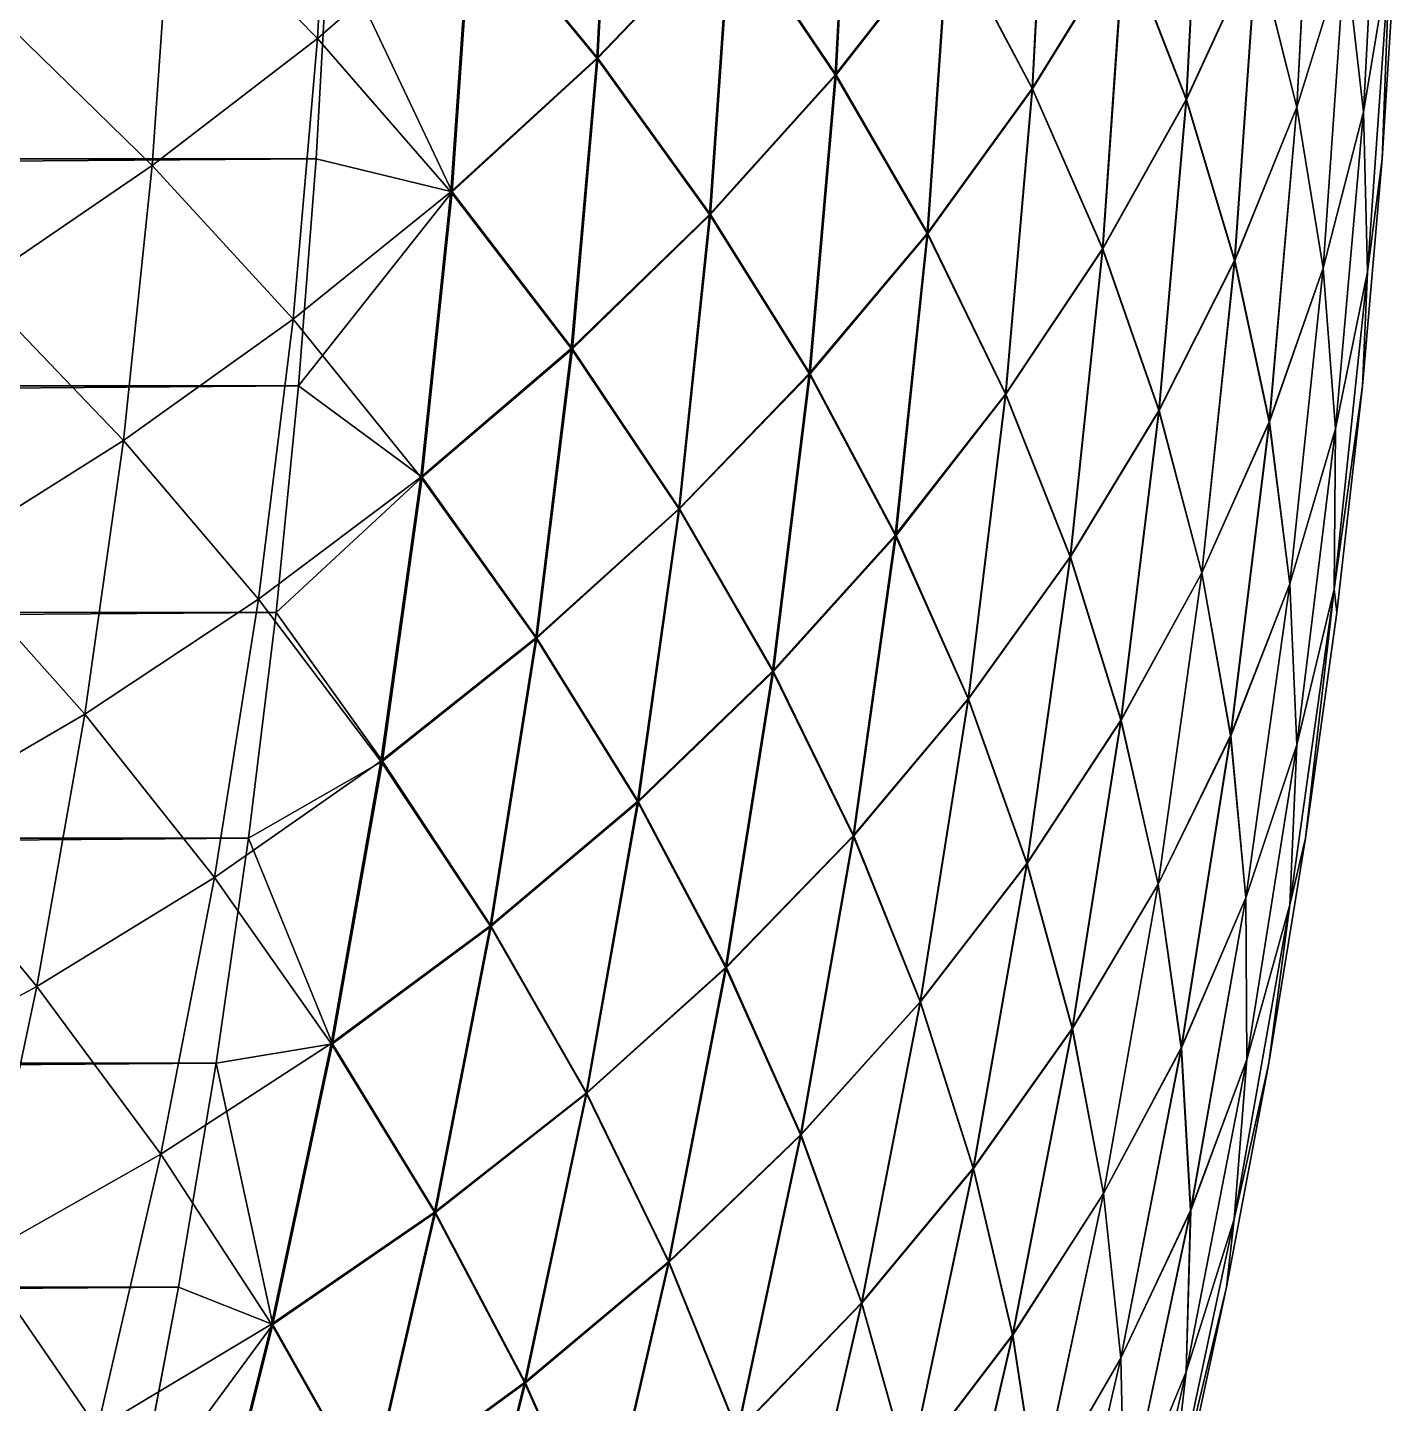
# Model space of a CAD drawing. Header units: millimetres. Extents: x -3250 to 5350, y -3250 to 3250.
# Drawn here: x 5229.3 to 5349, y -168.7 to -48.3 of the extents above; entities that cross this region are included whole.
import ezdxf

# ---------------------------------------------------------------- set-up
doc = ezdxf.new("R2010")
doc.units = ezdxf.units.MM
doc.header["$MEASUREMENT"] = 0
doc.layers.add('MESH_3D', color=2, linetype='CONTINUOUS')

msp = doc.modelspace()

# ---------------------------------------------------------------- linework, layer by layer
at = {"layer": 'MESH_3D'}
for points in [[(5241.87, -36.26, 25900), (5254.64, -49.27, 25875.58), (5255.93, -24.65, 25875.58)], [(5255.93, -24.65, 25875.58), (5254.64, -49.27, 25875.58), (5268.05, -37.63, 25850.7)], [(5268.05, -37.63, 25850.7), (5279.06, -50.98, 25825.39), (5280.39, -25.51, 25825.39)], [(5280.49, -25.51, 5674.84), (5279.16, -50.99, 5674.84), (5268.17, -37.64, 5649.54)], [(5280.39, -25.51, 25825.39), (5279.06, -50.98, 25825.39), (5290.73, -38.82, 25799.69)], [(5290.81, -38.82, 5700.52), (5279.16, -50.99, 5674.84), (5280.49, -25.51, 5674.84)], [(5290.73, -38.82, 25799.69), (5299.92, -52.44, 25773.62), (5301.3, -26.24, 25773.62)], [(5301.37, -26.24, 5726.58), (5299.99, -52.44, 5726.58), (5290.81, -38.82, 5700.52)], [(5301.3, -26.24, 25773.62), (5299.92, -52.44, 25773.62), (5309.8, -39.82, 25747.21)], [(5309.86, -39.82, 5752.96), (5299.99, -52.44, 5726.58), (5301.37, -26.24, 5726.58)], [(5309.8, -39.82, 25747.21), (5317.14, -53.64, 25720.51), (5318.54, -26.84, 25720.51)], [(5318.59, -26.84, 5779.65), (5317.18, -53.65, 5779.65), (5309.86, -39.82, 5752.96)], [(5318.54, -26.84, 25720.51), (5317.14, -53.64, 25720.51), (5325.17, -40.63, 25693.54)], [(5325.21, -40.63, 5806.6), (5317.18, -53.65, 5779.65), (5318.59, -26.84, 5779.65)], [(5325.17, -40.63, 25693.54), (5330.61, -54.59, 25666.33), (5332.04, -27.31, 25666.33)], [(5332.07, -27.31, 5833.79), (5330.64, -54.59, 5833.79), (5325.21, -40.63, 5806.6)], [(5332.04, -27.31, 25666.33), (5330.61, -54.59, 25666.33), (5336.77, -41.23, 25638.92)], [(5336.78, -41.23, 5861.18), (5330.64, -54.59, 5833.79), (5332.07, -27.31, 5833.79)], [(5336.77, -41.23, 25638.92), (5340.28, -55.26, 25611.34), (5341.73, -27.65, 25611.34)], [(5341.74, -27.65, 5888.74), (5340.3, -55.26, 5888.74), (5336.78, -41.23, 5861.18)], [(5341.73, -27.65, 25611.34), (5340.28, -55.26, 25611.34), (5344.53, -41.64, 25583.62)], [(5344.53, -41.64, 5916.44), (5340.3, -55.26, 5888.74), (5341.74, -27.65, 5888.74)], [(5344.53, -41.64, 25583.62), (5346.11, -55.67, 25555.81), (5347.57, -27.85, 25555.81)], [(5347.57, -27.85, 5944.24), (5346.11, -55.67, 5944.24), (5344.53, -41.64, 5916.44)], [(5347.57, -27.85, 25555.81), (5346.11, -55.67, 25555.81), (5348.42, -41.84, 25527.92)], [(5348.42, -41.84, 5972.1), (5346.11, -55.67, 5944.24), (5347.57, -27.85, 5944.24)], [(5226.79, -47.33, 25923.94), (5240.18, -60.38, 25900), (5241.87, -36.26, 25900)], [(5241.87, -36.26, 25900), (5240.18, -60.38, 25900), (5254.64, -49.27, 25875.58)], [(5254.64, -49.27, 25875.58), (5266.3, -62.67, 25850.7), (5268.05, -37.63, 25850.7)], [(5268.17, -37.64, 5649.54), (5266.42, -62.68, 5649.54), (5255.61, -39.88, 5625.14)], [(5268.05, -37.63, 25850.7), (5266.3, -62.67, 25850.7), (5279.06, -50.98, 25825.39)], [(5279.16, -50.99, 5674.84), (5266.42, -62.68, 5649.54), (5268.17, -37.64, 5649.54)], [(2704.53, -59.54, 825.72), (2705.62, -39.71, 825.14), (5255.61, -39.88, 5625.14)], [(5279.06, -50.98, 25825.39), (5288.92, -64.65, 25799.69), (5290.73, -38.82, 25799.69)], [(5290.81, -38.82, 5700.52), (5289.01, -64.65, 5700.52), (5279.16, -50.99, 5674.84)], [(5290.73, -38.82, 25799.69), (5288.92, -64.65, 25799.69), (5299.92, -52.44, 25773.62)], [(5299.99, -52.44, 5726.58), (5289.01, -64.65, 5700.52), (5290.81, -38.82, 5700.52)], [(2704.53, -59.54, 825.72), (5255.61, -39.88, 5625.14), (5254.52, -59.78, 5625.73)], [(5266.42, -62.68, 5649.54), (5254.52, -59.78, 5625.73), (5255.61, -39.88, 5625.14)], [(5299.92, -52.44, 25773.62), (5307.95, -66.31, 25747.21), (5309.8, -39.82, 25747.21)], [(5309.86, -39.82, 5752.96), (5308.01, -66.32, 5752.96), (5299.99, -52.44, 5726.58)], [(5309.8, -39.82, 25747.21), (5307.95, -66.31, 25747.21), (5317.14, -53.64, 25720.51)], [(5317.18, -53.65, 5779.65), (5308.01, -66.32, 5752.96), (5309.86, -39.82, 5752.96)], [(5317.14, -53.64, 25720.51), (5323.28, -67.65, 25693.54), (5325.17, -40.63, 25693.54)], [(5325.21, -40.63, 5806.6), (5323.32, -67.66, 5806.6), (5317.18, -53.65, 5779.65)], [(5325.17, -40.63, 25693.54), (5323.28, -67.65, 25693.54), (5330.61, -54.59, 25666.33)], [(5330.64, -54.59, 5833.79), (5323.32, -67.66, 5806.6), (5325.21, -40.63, 5806.6)], [(5348.42, -41.84, 25527.92), (5347.76, -59.78, 25500), (5349.01, -39.88, 25500)], [(5349.01, -39.88, 25500), (5347.76, -59.78, 6000), (5349.01, -39.88, 6000)], [(5349.01, -39.88, 25500), (5347.76, -59.78, 25500), (5347.76, -59.78, 6000)], [(5348.42, -41.84, 5972.1), (5349.01, -39.88, 6000), (5347.76, -59.78, 6000)], [(5330.61, -54.59, 25666.33), (5334.85, -68.67, 25638.92), (5336.77, -41.23, 25638.92)], [(5336.78, -41.23, 5861.18), (5334.87, -68.67, 5861.18), (5330.64, -54.59, 5833.79)], [(5336.77, -41.23, 25638.92), (5334.85, -68.67, 25638.92), (5340.28, -55.26, 25611.34)], [(5340.3, -55.26, 5888.74), (5334.87, -68.67, 5861.18), (5336.78, -41.23, 5861.18)], [(5340.28, -55.26, 25611.34), (5342.59, -69.34, 25583.62), (5344.53, -41.64, 25583.62)], [(5344.53, -41.64, 5916.44), (5342.6, -69.34, 5916.44), (5340.3, -55.26, 5888.74)], [(5344.53, -41.64, 25583.62), (5342.59, -69.34, 25583.62), (5346.11, -55.67, 25555.81)], [(5346.11, -55.67, 5944.24), (5342.6, -69.34, 5916.44), (5344.53, -41.64, 5916.44)], [(5346.11, -55.67, 25555.81), (5346.47, -69.68, 25527.92), (5348.42, -41.84, 25527.92)], [(5348.42, -41.84, 5972.1), (5346.47, -69.68, 5972.1), (5346.11, -55.67, 5944.24)], [(5348.42, -41.84, 25527.92), (5346.47, -69.68, 25527.92), (5347.76, -59.78, 25500)], [(5348.42, -41.84, 5972.1), (5347.76, -59.78, 6000), (5346.47, -69.68, 5972.1)], [(5226.79, -47.33, 25923.94), (5224.72, -70.92, 25923.94), (5240.18, -60.38, 25900)], [(5240.18, -60.38, 25900), (5252.49, -73.83, 25875.58), (5254.64, -49.27, 25875.58)], [(5254.64, -49.27, 25875.58), (5252.49, -73.83, 25875.58), (5266.3, -62.67, 25850.7)], [(5266.3, -62.67, 25850.7), (5276.83, -76.39, 25825.39), (5279.06, -50.98, 25825.39)], [(5279.16, -50.99, 5674.84), (5276.93, -76.4, 5674.84), (5266.42, -62.68, 5649.54)], [(5279.06, -50.98, 25825.39), (5276.83, -76.39, 25825.39), (5288.92, -64.65, 25799.69)], [(5289.01, -64.65, 5700.52), (5276.93, -76.4, 5674.84), (5279.16, -50.99, 5674.84)], [(5288.92, -64.65, 25799.69), (5297.64, -78.58, 25773.62), (5299.92, -52.44, 25773.62)], [(5299.99, -52.44, 5726.58), (5297.71, -78.59, 5726.58), (5289.01, -64.65, 5700.52)], [(5299.92, -52.44, 25773.62), (5297.64, -78.58, 25773.62), (5307.95, -66.31, 25747.21)], [(5308.01, -66.32, 5752.96), (5297.71, -78.59, 5726.58), (5299.99, -52.44, 5726.58)], [(5307.95, -66.31, 25747.21), (5314.8, -80.38, 25720.51), (5317.14, -53.64, 25720.51)], [(5317.18, -53.65, 5779.65), (5314.84, -80.39, 5779.65), (5308.01, -66.32, 5752.96)], [(5317.14, -53.64, 25720.51), (5314.8, -80.38, 25720.51), (5323.28, -67.65, 25693.54)], [(5323.32, -67.66, 5806.6), (5314.84, -80.39, 5779.65), (5317.18, -53.65, 5779.65)], [(5323.28, -67.65, 25693.54), (5328.23, -81.8, 25666.33), (5330.61, -54.59, 25666.33)], [(5330.64, -54.59, 5833.79), (5328.26, -81.8, 5833.79), (5323.32, -67.66, 5806.6)], [(5330.61, -54.59, 25666.33), (5328.23, -81.8, 25666.33), (5334.85, -68.67, 25638.92)], [(5334.87, -68.67, 5861.18), (5328.26, -81.8, 5833.79), (5330.64, -54.59, 5833.79)], [(5334.85, -68.67, 25638.92), (5337.87, -82.81, 25611.34), (5340.28, -55.26, 25611.34)], [(5340.3, -55.26, 5888.74), (5337.89, -82.81, 5888.74), (5334.87, -68.67, 5861.18)], [(5340.28, -55.26, 25611.34), (5337.87, -82.81, 25611.34), (5342.59, -69.34, 25583.62)], [(5342.6, -69.34, 5916.44), (5337.89, -82.81, 5888.74), (5340.3, -55.26, 5888.74)], [(5342.59, -69.34, 25583.62), (5343.68, -83.42, 25555.81), (5346.11, -55.67, 25555.81)], [(5346.11, -55.67, 5944.24), (5343.68, -83.42, 5944.24), (5342.6, -69.34, 5916.44)], [(5346.11, -55.67, 25555.81), (5343.68, -83.42, 25555.81), (5346.47, -69.68, 25527.92)], [(5346.47, -69.68, 5972.1), (5343.68, -83.42, 5944.24), (5346.11, -55.67, 5944.24)], [(2703.01, -79.33, 826.53), (2704.53, -59.54, 825.72), (5254.52, -59.78, 5625.73)], [(2703.01, -79.33, 826.53), (5254.52, -59.78, 5625.73), (5252.98, -79.65, 5626.54)], [(5266.42, -62.68, 5649.54), (5252.98, -79.65, 5626.54), (5254.52, -59.78, 5625.73)], [(5346.47, -69.68, 25527.92), (5346.02, -79.65, 25500), (5347.76, -59.78, 25500)], [(5347.76, -59.78, 25500), (5346.02, -79.65, 25500), (5346.02, -79.65, 6000)], [(5347.76, -59.78, 25500), (5346.02, -79.65, 6000), (5347.76, -59.78, 6000)], [(5346.47, -69.68, 5972.1), (5347.76, -59.78, 6000), (5346.02, -79.65, 6000)], [(5224.72, -70.92, 25923.94), (5237.66, -84.43, 25900), (5240.18, -60.38, 25900)], [(5240.18, -60.38, 25900), (5237.66, -84.43, 25900), (5252.49, -73.83, 25875.58)], [(5252.49, -73.83, 25875.58), (5263.68, -87.63, 25850.7), (5266.3, -62.67, 25850.7)], [(5266.42, -62.68, 5649.54), (5263.79, -87.64, 5649.54), (5252.98, -79.65, 5626.54)], [(5266.3, -62.67, 25850.7), (5263.68, -87.63, 25850.7), (5276.83, -76.39, 25825.39)], [(5276.93, -76.4, 5674.84), (5263.79, -87.64, 5649.54), (5266.42, -62.68, 5649.54)], [(5276.83, -76.39, 25825.39), (5286.22, -90.4, 25799.69), (5288.92, -64.65, 25799.69)], [(5289.01, -64.65, 5700.52), (5286.3, -90.41, 5700.52), (5276.93, -76.4, 5674.84)], [(5288.92, -64.65, 25799.69), (5286.22, -90.4, 25799.69), (5297.64, -78.58, 25773.62)], [(5297.71, -78.59, 5726.58), (5286.3, -90.41, 5700.52), (5289.01, -64.65, 5700.52)], [(5297.64, -78.58, 25773.62), (5305.17, -92.72, 25747.21), (5307.95, -66.31, 25747.21)], [(5308.01, -66.32, 5752.96), (5305.23, -92.73, 5752.96), (5297.71, -78.59, 5726.58)], [(5307.95, -66.31, 25747.21), (5305.17, -92.72, 25747.21), (5314.8, -80.38, 25720.51)], [(5314.84, -80.39, 5779.65), (5305.23, -92.73, 5752.96), (5308.01, -66.32, 5752.96)], [(5314.8, -80.38, 25720.51), (5320.45, -94.6, 25693.54), (5323.28, -67.65, 25693.54)], [(5323.32, -67.66, 5806.6), (5320.49, -94.6, 5806.6), (5314.84, -80.39, 5779.65)], [(5323.28, -67.65, 25693.54), (5320.45, -94.6, 25693.54), (5328.23, -81.8, 25666.33)], [(5328.26, -81.8, 5833.79), (5320.49, -94.6, 5806.6), (5323.32, -67.66, 5806.6)], [(5328.23, -81.8, 25666.33), (5331.97, -96.01, 25638.92), (5334.85, -68.67, 25638.92)], [(5334.87, -68.67, 5861.18), (5331.99, -96.02, 5861.18), (5328.26, -81.8, 5833.79)], [(5334.85, -68.67, 25638.92), (5331.97, -96.01, 25638.92), (5337.87, -82.81, 25611.34)], [(5337.89, -82.81, 5888.74), (5331.99, -96.02, 5861.18), (5334.87, -68.67, 5861.18)], [(5337.87, -82.81, 25611.34), (5339.69, -96.96, 25583.62), (5342.59, -69.34, 25583.62)], [(5342.6, -69.34, 5916.44), (5339.69, -96.96, 5916.44), (5337.89, -82.81, 5888.74)], [(5342.59, -69.34, 25583.62), (5339.69, -96.96, 25583.62), (5343.68, -83.42, 25555.81)], [(5343.68, -83.42, 5944.24), (5339.69, -96.96, 5916.44), (5342.6, -69.34, 5916.44)], [(5346.47, -69.68, 25527.92), (5343.55, -97.44, 25527.92), (5346.02, -79.65, 25500)], [(5343.68, -83.42, 25555.81), (5343.55, -97.44, 25527.92), (5346.47, -69.68, 25527.92)], [(5346.47, -69.68, 5972.1), (5346.02, -79.65, 6000), (5343.55, -97.44, 5972.1)], [(5346.47, -69.68, 5972.1), (5343.55, -97.44, 5972.1), (5343.68, -83.42, 5944.24)], [(5224.72, -70.92, 25923.94), (5221.84, -94.42, 25923.94), (5237.66, -84.43, 25900)], [(5237.66, -84.43, 25900), (5249.48, -98.31, 25875.58), (5252.49, -73.83, 25875.58)], [(5252.49, -73.83, 25875.58), (5249.48, -98.31, 25875.58), (5263.68, -87.63, 25850.7)], [(5263.68, -87.63, 25850.7), (5273.72, -101.71, 25825.39), (5276.83, -76.39, 25825.39)], [(5276.93, -76.4, 5674.84), (5273.82, -101.73, 5674.84), (5263.79, -87.64, 5649.54)], [(5276.83, -76.39, 25825.39), (5273.72, -101.71, 25825.39), (5286.22, -90.4, 25799.69)], [(5286.3, -90.41, 5700.52), (5273.82, -101.73, 5674.84), (5276.93, -76.4, 5674.84)], [(2701.05, -99.07, 827.56), (2703.01, -79.33, 826.53), (5252.98, -79.65, 5626.54)], [(5286.22, -90.4, 25799.69), (5294.44, -104.62, 25773.62), (5297.64, -78.58, 25773.62)], [(5297.71, -78.59, 5726.58), (5294.51, -104.63, 5726.58), (5286.3, -90.41, 5700.52)], [(5297.64, -78.58, 25773.62), (5294.44, -104.62, 25773.62), (5305.17, -92.72, 25747.21)], [(5305.23, -92.73, 5752.96), (5294.51, -104.63, 5726.58), (5297.71, -78.59, 5726.58)], [(2701.05, -99.07, 827.56), (5252.98, -79.65, 5626.54), (5251.01, -99.47, 5627.59)], [(5263.79, -87.64, 5649.54), (5251.01, -99.47, 5627.59), (5252.98, -79.65, 5626.54)], [(5305.17, -92.72, 25747.21), (5311.53, -107.03, 25720.51), (5314.8, -80.38, 25720.51)], [(5314.84, -80.39, 5779.65), (5311.57, -107.03, 5779.65), (5305.23, -92.73, 5752.96)], [(5314.8, -80.38, 25720.51), (5311.53, -107.03, 25720.51), (5320.45, -94.6, 25693.54)], [(5320.49, -94.6, 5806.6), (5311.57, -107.03, 5779.65), (5314.84, -80.39, 5779.65)], [(5343.55, -97.44, 25527.92), (5343.79, -99.47, 25500), (5346.02, -79.65, 25500)], [(5343.55, -97.44, 5972.1), (5346.02, -79.65, 6000), (5343.79, -99.47, 6000)], [(5346.02, -79.65, 25500), (5343.79, -99.47, 25500), (5343.79, -99.47, 6000)], [(5346.02, -79.65, 25500), (5343.79, -99.47, 6000), (5346.02, -79.65, 6000)], [(5320.45, -94.6, 25693.54), (5324.9, -108.91, 25666.33), (5328.23, -81.8, 25666.33)], [(5328.26, -81.8, 5833.79), (5324.93, -108.91, 5833.79), (5320.49, -94.6, 5806.6)], [(5328.23, -81.8, 25666.33), (5324.9, -108.91, 25666.33), (5331.97, -96.01, 25638.92)], [(5331.99, -96.02, 5861.18), (5324.93, -108.91, 5833.79), (5328.26, -81.8, 5833.79)], [(5331.97, -96.01, 25638.92), (5334.5, -110.25, 25611.34), (5337.87, -82.81, 25611.34)], [(5337.89, -82.81, 5888.74), (5334.52, -110.26, 5888.74), (5331.99, -96.02, 5861.18)], [(5337.87, -82.81, 25611.34), (5334.5, -110.25, 25611.34), (5339.69, -96.96, 25583.62)], [(5339.69, -96.96, 5916.44), (5334.52, -110.26, 5888.74), (5337.89, -82.81, 5888.74)], [(5339.69, -96.96, 25583.62), (5340.28, -111.07, 25555.81), (5343.68, -83.42, 25555.81)], [(5343.68, -83.42, 5944.24), (5340.29, -111.07, 5944.24), (5339.69, -96.96, 5916.44)], [(5343.68, -83.42, 25555.81), (5340.28, -111.07, 25555.81), (5343.55, -97.44, 25527.92)], [(5343.55, -97.44, 5972.1), (5340.29, -111.07, 5944.24), (5343.68, -83.42, 5944.24)], [(5221.84, -94.42, 25923.94), (5234.29, -108.38, 25900), (5237.66, -84.43, 25900)], [(5237.66, -84.43, 25900), (5234.29, -108.38, 25900), (5249.48, -98.31, 25875.58)], [(5249.48, -98.31, 25875.58), (5260.18, -112.48, 25850.7), (5263.68, -87.63, 25850.7)], [(5263.79, -87.64, 5649.54), (5260.3, -112.5, 5649.54), (5251.01, -99.47, 5627.59)], [(5263.68, -87.63, 25850.7), (5260.18, -112.48, 25850.7), (5273.72, -101.71, 25825.39)], [(5273.82, -101.73, 5674.84), (5260.3, -112.5, 5649.54), (5263.79, -87.64, 5649.54)], [(5273.72, -101.71, 25825.39), (5282.61, -116.03, 25799.69), (5286.22, -90.4, 25799.69)], [(5286.3, -90.41, 5700.52), (5282.7, -116.05, 5700.52), (5273.82, -101.73, 5674.84)], [(5286.22, -90.4, 25799.69), (5282.61, -116.03, 25799.69), (5294.44, -104.62, 25773.62)], [(5294.51, -104.63, 5726.58), (5282.7, -116.05, 5700.52), (5286.3, -90.41, 5700.52)], [(5294.44, -104.62, 25773.62), (5301.48, -119.02, 25747.21), (5305.17, -92.72, 25747.21)], [(5305.23, -92.73, 5752.96), (5301.53, -119.03, 5752.96), (5294.51, -104.63, 5726.58)], [(5305.17, -92.72, 25747.21), (5301.48, -119.02, 25747.21), (5311.53, -107.03, 25720.51)], [(5311.57, -107.03, 5779.65), (5301.53, -119.03, 5752.96), (5305.23, -92.73, 5752.96)], [(5221.84, -94.42, 25923.94), (5218.13, -117.81, 25923.94), (5234.29, -108.38, 25900)], [(5311.53, -107.03, 25720.51), (5316.68, -121.43, 25693.54), (5320.45, -94.6, 25693.54)], [(5320.49, -94.6, 5806.6), (5316.71, -121.44, 5806.6), (5311.57, -107.03, 5779.65)], [(5320.45, -94.6, 25693.54), (5316.68, -121.43, 25693.54), (5324.9, -108.91, 25666.33)], [(5324.93, -108.91, 5833.79), (5316.71, -121.44, 5806.6), (5320.49, -94.6, 5806.6)], [(5324.9, -108.91, 25666.33), (5328.15, -123.25, 25638.92), (5331.97, -96.01, 25638.92)], [(5331.99, -96.02, 5861.18), (5328.16, -123.25, 5861.18), (5324.93, -108.91, 5833.79)], [(5331.97, -96.01, 25638.92), (5328.15, -123.25, 25638.92), (5334.5, -110.25, 25611.34)], [(5334.52, -110.26, 5888.74), (5328.16, -123.25, 5861.18), (5331.99, -96.02, 5861.18)], [(5334.5, -110.25, 25611.34), (5335.82, -124.46, 25583.62), (5339.69, -96.96, 25583.62)], [(5339.69, -96.96, 5916.44), (5335.83, -124.46, 5916.44), (5334.52, -110.26, 5888.74)], [(5339.69, -96.96, 25583.62), (5335.82, -124.46, 25583.62), (5340.28, -111.07, 25555.81)], [(5340.29, -111.07, 5944.24), (5335.83, -124.46, 5916.44), (5339.69, -96.96, 5916.44)], [(5343.55, -97.44, 25527.92), (5339.67, -125.07, 25527.92), (5341.06, -119.23, 25500)], [(5340.28, -111.07, 25555.81), (5339.67, -125.07, 25527.92), (5343.55, -97.44, 25527.92)], [(5343.55, -97.44, 5972.1), (5339.67, -125.07, 5972.1), (5340.29, -111.07, 5944.24)], [(5343.55, -97.44, 5972.1), (5341.06, -119.23, 6000), (5339.67, -125.07, 5972.1)], [(5343.55, -97.44, 25527.92), (5341.06, -119.23, 25500), (5343.79, -99.47, 25500)], [(5343.55, -97.44, 5972.1), (5343.79, -99.47, 6000), (5341.06, -119.23, 6000)], [(5234.29, -108.38, 25900), (5245.63, -122.66, 25875.58), (5249.48, -98.31, 25875.58)], [(5249.48, -98.31, 25875.58), (5245.63, -122.66, 25875.58), (5260.18, -112.48, 25850.7)], [(2698.67, -118.75, 828.83), (2701.05, -99.07, 827.56), (5251.01, -99.47, 5627.59)], [(2698.67, -118.75, 828.83), (5251.01, -99.47, 5627.59), (5248.6, -119.23, 5628.87)], [(5260.3, -112.5, 5649.54), (5248.6, -119.23, 5628.87), (5251.01, -99.47, 5627.59)], [(5343.79, -99.47, 25500), (5341.06, -119.23, 25500), (5341.06, -119.23, 6000)], [(5343.79, -99.47, 25500), (5341.06, -119.23, 6000), (5343.79, -99.47, 6000)], [(5260.18, -112.48, 25850.7), (5269.73, -126.91, 25825.39), (5273.72, -101.71, 25825.39)], [(5273.82, -101.73, 5674.84), (5269.83, -126.93, 5674.84), (5260.3, -112.5, 5649.54)], [(5273.72, -101.71, 25825.39), (5269.73, -126.91, 25825.39), (5282.61, -116.03, 25799.69)], [(5282.7, -116.05, 5700.52), (5269.83, -126.93, 5674.84), (5273.82, -101.73, 5674.84)], [(5282.61, -116.03, 25799.69), (5290.33, -130.54, 25773.62), (5294.44, -104.62, 25773.62)], [(5294.51, -104.63, 5726.58), (5290.4, -130.55, 5726.58), (5282.7, -116.05, 5700.52)], [(5294.44, -104.62, 25773.62), (5290.33, -130.54, 25773.62), (5301.48, -119.02, 25747.21)], [(5301.53, -119.03, 5752.96), (5290.4, -130.55, 5726.58), (5294.51, -104.63, 5726.58)], [(5301.48, -119.02, 25747.21), (5307.33, -133.54, 25720.51), (5311.53, -107.03, 25720.51)], [(5311.57, -107.03, 5779.65), (5307.37, -133.54, 5779.65), (5301.53, -119.03, 5752.96)], [(5311.53, -107.03, 25720.51), (5307.33, -133.54, 25720.51), (5316.68, -121.43, 25693.54)], [(5316.71, -121.44, 5806.6), (5307.37, -133.54, 5779.65), (5311.57, -107.03, 5779.65)], [(5218.13, -117.81, 25923.94), (5230.09, -132.2, 25900), (5234.29, -108.38, 25900)], [(5234.29, -108.38, 25900), (5230.09, -132.2, 25900), (5245.63, -122.66, 25875.58)], [(5316.68, -121.43, 25693.54), (5320.63, -135.88, 25666.33), (5324.9, -108.91, 25666.33)], [(5324.93, -108.91, 5833.79), (5320.66, -135.89, 5833.79), (5316.71, -121.44, 5806.6)], [(5324.9, -108.91, 25666.33), (5320.63, -135.88, 25666.33), (5328.15, -123.25, 25638.92)], [(5328.16, -123.25, 5861.18), (5320.66, -135.89, 5833.79), (5324.93, -108.91, 5833.79)], [(5328.15, -123.25, 25638.92), (5330.18, -137.57, 25611.34), (5334.5, -110.25, 25611.34)], [(5334.52, -110.26, 5888.74), (5330.19, -137.57, 5888.74), (5328.16, -123.25, 5861.18)], [(5334.5, -110.25, 25611.34), (5330.18, -137.57, 25611.34), (5335.82, -124.46, 25583.62)], [(5335.83, -124.46, 5916.44), (5330.19, -137.57, 5888.74), (5334.52, -110.26, 5888.74)], [(5335.82, -124.46, 25583.62), (5335.93, -138.58, 25555.81), (5340.28, -111.07, 25555.81)], [(5340.29, -111.07, 5944.24), (5335.93, -138.58, 5944.24), (5335.83, -124.46, 5916.44)], [(5340.28, -111.07, 25555.81), (5335.93, -138.58, 25555.81), (5339.67, -125.07, 25527.92)], [(5339.67, -125.07, 5972.1), (5335.93, -138.58, 5944.24), (5340.29, -111.07, 5944.24)], [(5245.63, -122.66, 25875.58), (5255.82, -137.2, 25850.7), (5260.18, -112.48, 25850.7)], [(5260.3, -112.5, 5649.54), (5255.94, -137.22, 5649.54), (5248.6, -119.23, 5628.87)], [(5260.18, -112.48, 25850.7), (5255.82, -137.2, 25850.7), (5269.73, -126.91, 25825.39)], [(5269.83, -126.93, 5674.84), (5255.94, -137.22, 5649.54), (5260.3, -112.5, 5649.54)], [(5269.73, -126.91, 25825.39), (5278.12, -141.53, 25799.69), (5282.61, -116.03, 25799.69)], [(5282.7, -116.05, 5700.52), (5278.2, -141.55, 5700.52), (5269.83, -126.93, 5674.84)], [(5282.61, -116.03, 25799.69), (5278.12, -141.53, 25799.69), (5290.33, -130.54, 25773.62)], [(5290.4, -130.55, 5726.58), (5278.2, -141.55, 5700.52), (5282.7, -116.05, 5700.52)], [(5218.13, -117.81, 25923.94), (5213.61, -141.06, 25923.94), (5230.09, -132.2, 25900)], [(2695.85, -138.36, 830.33), (2698.67, -118.75, 828.83), (5248.6, -119.23, 5628.87)], [(5290.33, -130.54, 25773.62), (5296.87, -145.18, 25747.21), (5301.48, -119.02, 25747.21)], [(5301.53, -119.03, 5752.96), (5296.92, -145.19, 5752.96), (5290.4, -130.55, 5726.58)], [(5301.48, -119.02, 25747.21), (5296.87, -145.18, 25747.21), (5307.33, -133.54, 25720.51)], [(5307.37, -133.54, 5779.65), (5296.92, -145.19, 5752.96), (5301.53, -119.03, 5752.96)], [(2695.85, -138.36, 830.33), (5248.6, -119.23, 5628.87), (5245.76, -138.92, 5630.38)], [(5255.94, -137.22, 5649.54), (5245.76, -138.92, 5630.38), (5248.6, -119.23, 5628.87)], [(5339.67, -125.07, 25527.92), (5337.85, -138.92, 25500), (5341.06, -119.23, 25500)], [(5341.06, -119.23, 25500), (5337.85, -138.92, 25500), (5337.85, -138.92, 6000)], [(5341.06, -119.23, 25500), (5337.85, -138.92, 6000), (5341.06, -119.23, 6000)], [(5339.67, -125.07, 5972.1), (5341.06, -119.23, 6000), (5337.85, -138.92, 6000)], [(5307.33, -133.54, 25720.51), (5311.97, -148.11, 25693.54), (5316.68, -121.43, 25693.54)], [(5316.71, -121.44, 5806.6), (5312.01, -148.12, 5806.6), (5307.37, -133.54, 5779.65)], [(5316.68, -121.43, 25693.54), (5311.97, -148.11, 25693.54), (5320.63, -135.88, 25666.33)], [(5320.66, -135.89, 5833.79), (5312.01, -148.12, 5806.6), (5316.71, -121.44, 5806.6)], [(5230.09, -132.2, 25900), (5240.92, -146.86, 25875.58), (5245.63, -122.66, 25875.58)], [(5245.63, -122.66, 25875.58), (5240.92, -146.86, 25875.58), (5255.82, -137.2, 25850.7)], [(5320.63, -135.88, 25666.33), (5323.37, -150.33, 25638.92), (5328.15, -123.25, 25638.92)], [(5328.16, -123.25, 5861.18), (5323.39, -150.33, 5861.18), (5320.66, -135.89, 5833.79)], [(5328.15, -123.25, 25638.92), (5323.37, -150.33, 25638.92), (5330.18, -137.57, 25611.34)], [(5330.19, -137.57, 5888.74), (5323.39, -150.33, 5861.18), (5328.16, -123.25, 5861.18)], [(5330.18, -137.57, 25611.34), (5331, -151.81, 25583.62), (5335.82, -124.46, 25583.62)], [(5335.83, -124.46, 5916.44), (5331.01, -151.81, 5916.44), (5330.19, -137.57, 5888.74)], [(5335.82, -124.46, 25583.62), (5331, -151.81, 25583.62), (5335.93, -138.58, 25555.81)], [(5335.93, -138.58, 5944.24), (5331.01, -151.81, 5916.44), (5335.83, -124.46, 5916.44)], [(5339.67, -125.07, 25527.92), (5334.82, -152.55, 25527.92), (5337.85, -138.92, 25500)], [(5335.93, -138.58, 25555.81), (5334.82, -152.55, 25527.92), (5339.67, -125.07, 25527.92)], [(5339.67, -125.07, 5972.1), (5334.82, -152.55, 5972.1), (5335.93, -138.58, 5944.24)], [(5339.67, -125.07, 5972.1), (5337.85, -138.92, 6000), (5334.82, -152.55, 5972.1)], [(5255.82, -137.2, 25850.7), (5264.87, -151.95, 25825.39), (5269.73, -126.91, 25825.39)], [(5269.83, -126.93, 5674.84), (5264.96, -151.97, 5674.84), (5255.94, -137.22, 5649.54)], [(5269.73, -126.91, 25825.39), (5264.87, -151.95, 25825.39), (5278.12, -141.53, 25799.69)], [(5278.2, -141.55, 5700.52), (5264.96, -151.97, 5674.84), (5269.83, -126.93, 5674.84)], [(5278.12, -141.53, 25799.69), (5285.33, -156.3, 25773.62), (5290.33, -130.54, 25773.62)], [(5290.4, -130.55, 5726.58), (5285.39, -156.31, 5726.58), (5278.2, -141.55, 5700.52)], [(5290.33, -130.54, 25773.62), (5285.33, -156.3, 25773.62), (5296.87, -145.18, 25747.21)], [(5296.92, -145.19, 5752.96), (5285.39, -156.31, 5726.58), (5290.4, -130.55, 5726.58)], [(5213.61, -141.06, 25923.94), (5225.06, -155.85, 25900), (5230.09, -132.2, 25900)], [(5230.09, -132.2, 25900), (5225.06, -155.85, 25900), (5240.92, -146.86, 25875.58)], [(5296.87, -145.18, 25747.21), (5302.2, -159.89, 25720.51), (5307.33, -133.54, 25720.51)], [(5307.37, -133.54, 5779.65), (5302.25, -159.9, 5779.65), (5296.92, -145.19, 5752.96)], [(5307.33, -133.54, 25720.51), (5302.2, -159.89, 25720.51), (5311.97, -148.11, 25693.54)], [(5312.01, -148.12, 5806.6), (5302.25, -159.9, 5779.65), (5307.37, -133.54, 5779.65)], [(5311.97, -148.11, 25693.54), (5315.42, -162.69, 25666.33), (5320.63, -135.88, 25666.33)], [(5320.66, -135.89, 5833.79), (5315.44, -162.7, 5833.79), (5312.01, -148.12, 5806.6)], [(5320.63, -135.88, 25666.33), (5315.42, -162.69, 25666.33), (5323.37, -150.33, 25638.92)], [(5323.39, -150.33, 5861.18), (5315.44, -162.7, 5833.79), (5320.66, -135.89, 5833.79)], [(5240.92, -146.86, 25875.58), (5250.61, -161.75, 25850.7), (5255.82, -137.2, 25850.7)], [(5255.94, -137.22, 5649.54), (5250.72, -161.77, 5649.54), (5245.76, -138.92, 5630.38)], [(5255.82, -137.2, 25850.7), (5250.61, -161.75, 25850.7), (5264.87, -151.95, 25825.39)], [(5264.96, -151.97, 5674.84), (5250.72, -161.77, 5649.54), (5255.94, -137.22, 5649.54)], [(2692.6, -157.88, 832.06), (2695.85, -138.36, 830.33), (5245.76, -138.92, 5630.38)], [(5323.37, -150.33, 25638.92), (5324.9, -164.71, 25611.34), (5330.18, -137.57, 25611.34)], [(5330.19, -137.57, 5888.74), (5324.91, -164.71, 5888.74), (5323.39, -150.33, 5861.18)], [(5330.18, -137.57, 25611.34), (5324.9, -164.71, 25611.34), (5331, -151.81, 25583.62)], [(5331.01, -151.81, 5916.44), (5324.91, -164.71, 5888.74), (5330.19, -137.57, 5888.74)], [(2692.6, -157.88, 832.06), (5245.76, -138.92, 5630.38), (5242.48, -158.52, 5632.12)], [(5250.72, -161.77, 5649.54), (5242.48, -158.52, 5632.12), (5245.76, -138.92, 5630.38)], [(5335.93, -138.58, 25555.81), (5330.61, -165.92, 25555.81), (5334.82, -152.55, 25527.92)], [(5331, -151.81, 25583.62), (5330.61, -165.92, 25555.81), (5335.93, -138.58, 25555.81)], [(5335.93, -138.58, 5944.24), (5330.61, -165.92, 5944.24), (5331.01, -151.81, 5916.44)], [(5334.82, -152.55, 5972.1), (5330.61, -165.92, 5944.24), (5335.93, -138.58, 5944.24)], [(5334.82, -152.55, 25527.92), (5334.14, -158.52, 25500), (5337.85, -138.92, 25500)], [(5337.85, -138.92, 25500), (5334.14, -158.52, 25500), (5334.14, -158.52, 6000)], [(5337.85, -138.92, 25500), (5334.14, -158.52, 6000), (5337.85, -138.92, 6000)], [(5334.82, -152.55, 5972.1), (5337.85, -138.92, 6000), (5334.14, -158.52, 6000)], [(5264.87, -151.95, 25825.39), (5272.74, -166.86, 25799.69), (5278.12, -141.53, 25799.69)], [(5278.2, -141.55, 5700.52), (5272.82, -166.88, 5700.52), (5264.96, -151.97, 5674.84)], [(5278.12, -141.53, 25799.69), (5272.74, -166.86, 25799.69), (5285.33, -156.3, 25773.62)], [(5285.39, -156.31, 5726.58), (5272.82, -166.88, 5700.52), (5278.2, -141.55, 5700.52)], [(5285.33, -156.3, 25773.62), (5291.34, -171.15, 25747.21), (5296.87, -145.18, 25747.21)], [(5296.92, -145.19, 5752.96), (5291.4, -171.17, 5752.96), (5285.39, -156.31, 5726.58)], [(5296.87, -145.18, 25747.21), (5291.34, -171.15, 25747.21), (5302.2, -159.89, 25720.51)], [(5302.25, -159.9, 5779.65), (5291.4, -171.17, 5752.96), (5296.92, -145.19, 5752.96)], [(5225.06, -155.85, 25900), (5235.38, -170.88, 25875.58), (5240.92, -146.86, 25875.58)], [(5240.92, -146.86, 25875.58), (5235.38, -170.88, 25875.58), (5250.61, -161.75, 25850.7)], [(5302.2, -159.89, 25720.51), (5306.34, -174.62, 25693.54), (5311.97, -148.11, 25693.54)], [(5312.01, -148.12, 5806.6), (5306.38, -174.62, 5806.6), (5302.25, -159.9, 5779.65)], [(5311.97, -148.11, 25693.54), (5306.34, -174.62, 25693.54), (5315.42, -162.69, 25666.33)], [(5315.44, -162.7, 5833.79), (5306.38, -174.62, 5806.6), (5312.01, -148.12, 5806.6)], [(5315.42, -162.69, 25666.33), (5317.65, -177.23, 25638.92), (5323.37, -150.33, 25638.92)], [(5323.39, -150.33, 5861.18), (5317.67, -177.23, 5861.18), (5315.44, -162.7, 5833.79)], [(5323.37, -150.33, 25638.92), (5317.65, -177.23, 25638.92), (5324.9, -164.71, 25611.34)], [(5324.91, -164.71, 5888.74), (5317.67, -177.23, 5861.18), (5323.39, -150.33, 5861.18)], [(5250.61, -161.75, 25850.7), (5259.13, -176.81, 25825.39), (5264.87, -151.95, 25825.39)], [(5264.96, -151.97, 5674.84), (5259.22, -176.83, 5674.84), (5250.72, -161.77, 5649.54)], [(5264.87, -151.95, 25825.39), (5259.13, -176.81, 25825.39), (5272.74, -166.86, 25799.69)], [(5272.82, -166.88, 5700.52), (5259.22, -176.83, 5674.84), (5264.96, -151.97, 5674.84)], [(5324.9, -164.71, 25611.34), (5325.23, -178.97, 25583.62), (5331, -151.81, 25583.62)], [(5331.01, -151.81, 5916.44), (5325.23, -178.98, 5916.44), (5324.91, -164.71, 5888.74)], [(5331, -151.81, 25583.62), (5325.23, -178.97, 25583.62), (5330.61, -165.92, 25555.81)], [(5330.61, -165.92, 5944.24), (5325.23, -178.98, 5916.44), (5331.01, -151.81, 5916.44)], [(5334.82, -152.55, 25527.92), (5329.02, -179.85, 25527.92), (5334.14, -158.52, 25500)], [(5330.61, -165.92, 25555.81), (5329.02, -179.85, 25527.92), (5334.82, -152.55, 25527.92)], [(5334.82, -152.55, 5972.1), (5329.02, -179.85, 5972.1), (5330.61, -165.92, 5944.24)], [(5334.82, -152.55, 5972.1), (5334.14, -158.52, 6000), (5329.02, -179.85, 5972.1)], [(5225.06, -155.85, 25900), (5219.21, -179.32, 25900), (5235.38, -170.88, 25875.58)], [(5272.74, -166.86, 25799.69), (5279.42, -181.87, 25773.62), (5285.33, -156.3, 25773.62)], [(5285.39, -156.31, 5726.58), (5279.49, -181.88, 5726.58), (5272.82, -166.88, 5700.52)], [(5285.33, -156.3, 25773.62), (5279.42, -181.87, 25773.62), (5291.34, -171.15, 25747.21)], [(5291.4, -171.17, 5752.96), (5279.49, -181.88, 5726.58), (5285.39, -156.31, 5726.58)], [(2688.92, -177.3, 834.01), (2692.6, -157.88, 832.06), (5242.48, -158.52, 5632.12)], [(2688.92, -177.3, 834.01), (5242.48, -158.52, 5632.12), (5238.78, -178.02, 5634.09)], [(5250.72, -161.77, 5649.54), (5238.78, -178.02, 5634.09), (5242.48, -158.52, 5632.12)], [(5329.02, -179.85, 25527.92), (5329.94, -178.02, 25500), (5334.14, -158.52, 25500)], [(5329.02, -179.85, 5972.1), (5334.14, -158.52, 6000), (5329.94, -178.02, 6000)], [(5334.14, -158.52, 25500), (5329.94, -178.02, 6000), (5334.14, -158.52, 6000)], [(5334.14, -158.52, 25500), (5329.94, -178.02, 25500), (5329.94, -178.02, 6000)], [(5291.34, -171.15, 25747.21), (5296.17, -186.04, 25720.51), (5302.2, -159.89, 25720.51)], [(5302.25, -159.9, 5779.65), (5296.21, -186.05, 5779.65), (5291.4, -171.17, 5752.96)], [(5302.2, -159.89, 25720.51), (5296.17, -186.04, 25720.51), (5306.34, -174.62, 25693.54)], [(5306.38, -174.62, 5806.6), (5296.21, -186.05, 5779.65), (5302.25, -159.9, 5779.65)], [(5235.38, -170.88, 25875.58), (5244.53, -186.1, 25850.7), (5250.61, -161.75, 25850.7)], [(5250.72, -161.77, 5649.54), (5244.65, -186.13, 5649.54), (5238.78, -178.02, 5634.09)], [(5250.61, -161.75, 25850.7), (5244.53, -186.1, 25850.7), (5259.13, -176.81, 25825.39)], [(5259.22, -176.83, 5674.84), (5244.65, -186.13, 5649.54), (5250.72, -161.77, 5649.54)], [(5306.34, -174.62, 25693.54), (5309.27, -189.31, 25666.33), (5315.42, -162.69, 25666.33)], [(5315.44, -162.7, 5833.79), (5309.3, -189.31, 5833.79), (5306.38, -174.62, 5806.6)], [(5315.42, -162.69, 25666.33), (5309.27, -189.31, 25666.33), (5317.65, -177.23, 25638.92)], [(5317.67, -177.23, 5861.18), (5309.3, -189.31, 5833.79), (5315.44, -162.7, 5833.79)], [(5317.65, -177.23, 25638.92), (5318.68, -191.65, 25611.34), (5324.9, -164.71, 25611.34)], [(5324.91, -164.71, 5888.74), (5318.69, -191.66, 5888.74), (5317.67, -177.23, 5861.18)], [(5324.9, -164.71, 25611.34), (5318.68, -191.65, 25611.34), (5325.23, -178.97, 25583.62)], [(5325.23, -178.98, 5916.44), (5318.69, -191.66, 5888.74), (5324.91, -164.71, 5888.74)], [(5330.61, -165.92, 25555.81), (5324.35, -193.07, 25555.81), (5329.02, -179.85, 25527.92)], [(5325.23, -178.97, 25583.62), (5324.35, -193.07, 25555.81), (5330.61, -165.92, 25555.81)], [(5330.61, -165.92, 5944.24), (5324.35, -193.07, 5944.24), (5325.23, -178.98, 5916.44)], [(5329.02, -179.85, 5972.1), (5324.35, -193.07, 5944.24), (5330.61, -165.92, 5944.24)], [(5259.13, -176.81, 25825.39), (5266.47, -191.98, 25799.69), (5272.74, -166.86, 25799.69)], [(5272.82, -166.88, 5700.52), (5266.55, -192, 5700.52), (5259.22, -176.83, 5674.84)], [(5272.74, -166.86, 25799.69), (5266.47, -191.98, 25799.69), (5279.42, -181.87, 25773.62)], [(5279.49, -181.88, 5726.58), (5266.55, -192, 5700.52), (5272.82, -166.88, 5700.52)]]:
    msp.add_3dface(points, dxfattribs=at)

doc.saveas('drawing.dxf')
